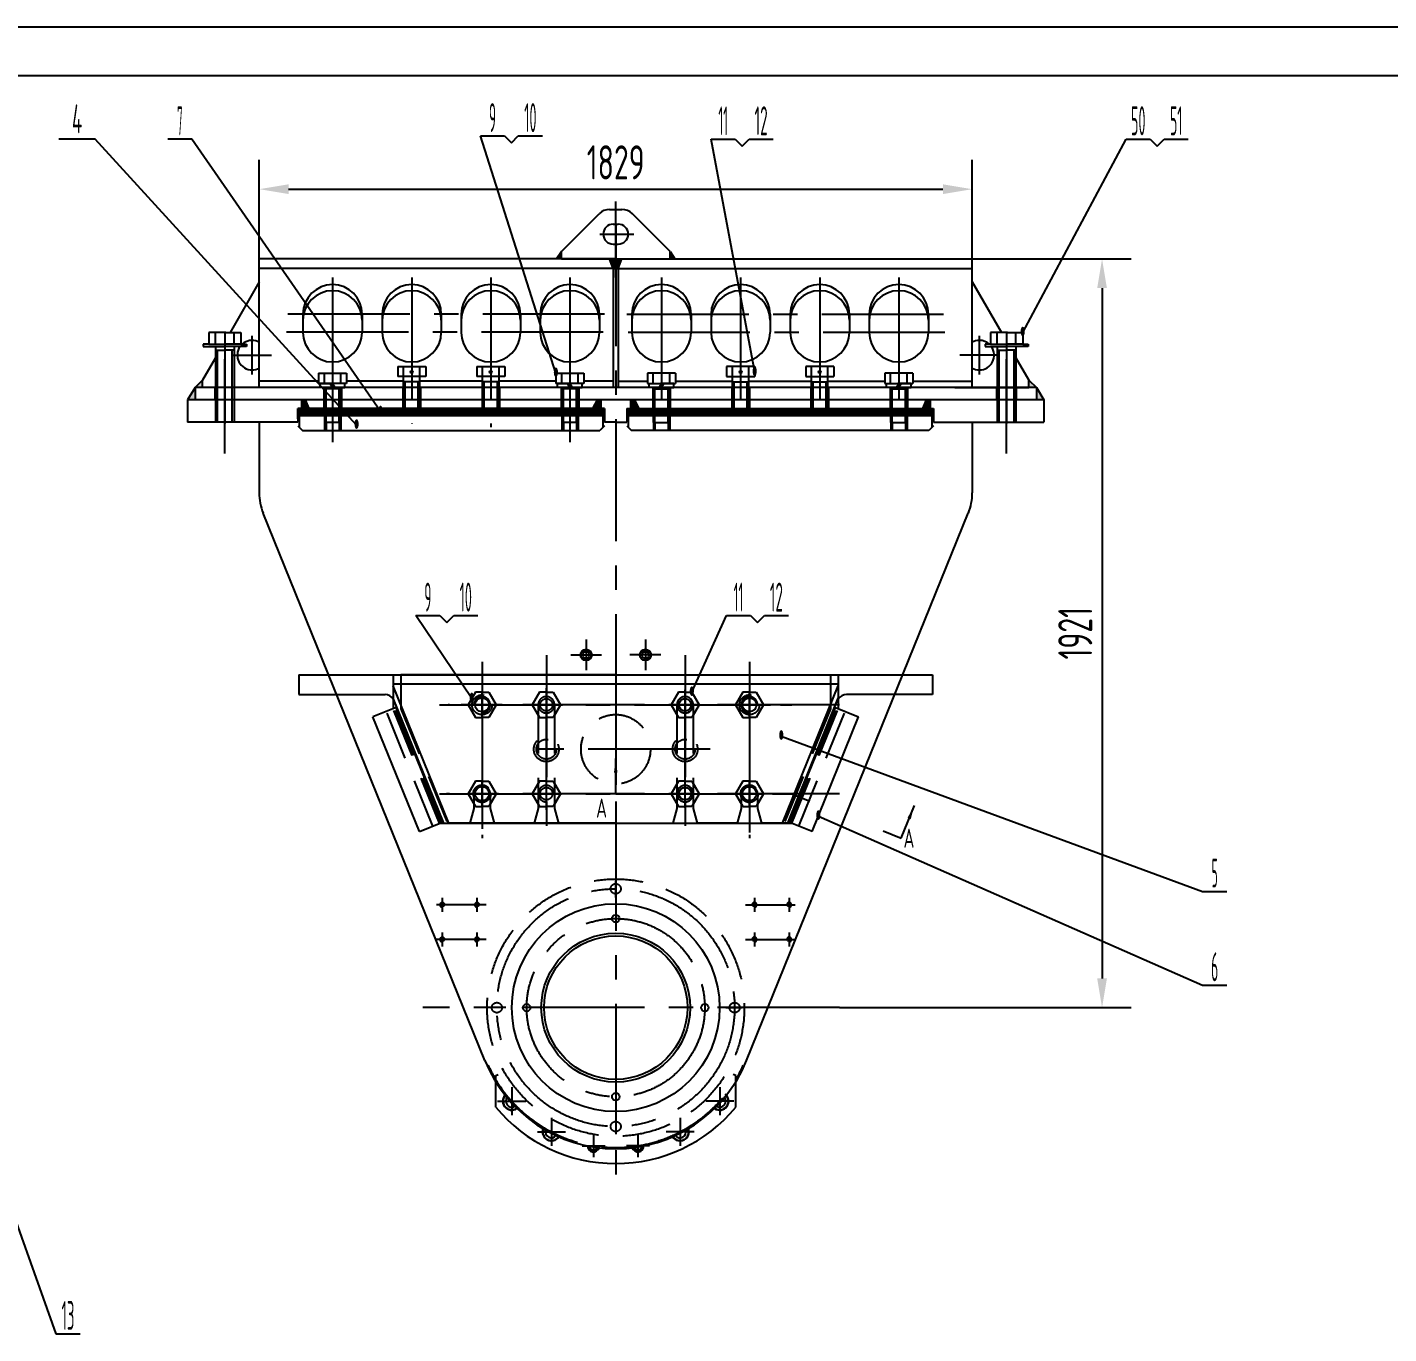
# Model space of a CAD drawing. Header units: millimetres. Extents: x 0 to 13784, y 0 to 7425.
# Drawn here: x 3581 to 7074, y 4073 to 7425 of the extents above; entities that cross this region are included whole.
import ezdxf
from ezdxf.enums import TextEntityAlignment as Align

# ---------------------------------------------------------------- set-up
doc = ezdxf.new("R2010")
doc.units = ezdxf.units.MM
doc.header["$LTSCALE"] = 250
doc.linetypes.add('F', pattern=[0.75, 0.5, -0.25])
doc.linetypes.add('G', pattern=[2, 1.25, -0.25, 0.25, -0.25])
for name, color, linetype in [('01', 7, 'Continuous'), ('02', 1, 'Continuous'), ('04', 2, 'F'), ('05', 142, 'G'), ('08', 1, 'Continuous'), ('11', 3, 'Continuous')]:
    doc.layers.add(name, color=color, linetype=linetype)
doc.styles.get("Standard").update_dxf_attribs({"font": 'isocp', "width": 0.707, "bigfont": 'intecad.shx'})
doc.dimstyles.new('INTE', dxfattribs={"dimscale": 25, "dimtxt": 3.5, "dimasz": 3, "dimexe": 3, "dimexo": 0, "dimgap": 1, "dimtad": 1, "dimdec": 1, "dimdsep": 46, "dimtxsty": 'Standard', "dimcen": 0, "dimclrd": 1, "dimclre": 1, "dimclrt": 3, "dimaunit": 1, "dimadec": 0, "dimazin": 0, "dimtfac": 1, "dimtdec": 1, "dimtmove": 0, "dimatfit": 0, "dimfxl": 0, "dimarcsym": 0})

# ---------------------------------------------------------------- blocks, each defined once
blk = doc.blocks.new('*D34')
at = {"layer": '08', "color": 1, "lineweight": -2}
for p, q in [((4176, 6830.7), (4176, 7084.5)), ((6005, 6830.7), (6005, 7084.5)), ((4251, 7009.5), (5930, 7009.5))]:
    blk.add_line(p, q, dxfattribs=at)
at = {"layer": '08', "color": 1}
for points in [[(4251, 7022), (4251, 6997), (4176, 7009.5)], [(5930, 7022), (5930, 6997), (6005, 7009.5)]]:
    blk.add_solid(points, dxfattribs=at)
at = {"layer": 'Defpoints', "color": 0}
for p in [(6005, 7009.5), (4176, 6830.7), (6005, 6830.7)]:
    blk.add_point(p, dxfattribs=at)
at = {"layer": '08', "color": 3, "insert": (5090.5, 7078.3), "char_height": 87.5, "attachment_point": 5}
blk.add_mtext('1829', dxfattribs=at)
blk = doc.blocks.new('*D35')
at = {"layer": '08', "color": 1, "lineweight": -2}
for p, q in [((6005, 6830.7), (6413.4, 6830.7)), ((6338.4, 6755.7), (6338.4, 4984.7)), ((5664.4, 4909.7), (6413.4, 4909.7))]:
    blk.add_line(p, q, dxfattribs=at)
at = {"layer": '08', "color": 1}
for points in [[(6325.9, 6755.7), (6350.9, 6755.7), (6338.4, 6830.7)], [(6325.9, 4984.7), (6350.9, 4984.7), (6338.4, 4909.7)]]:
    blk.add_solid(points, dxfattribs=at)
at = {"layer": 'Defpoints', "color": 0}
for p in [(6005, 6830.7), (5664.4, 4909.7), (6338.4, 4909.7)]:
    blk.add_point(p, dxfattribs=at)
at = {"layer": '08', "color": 3, "insert": (6269.6, 5870.2), "char_height": 87.5, "attachment_point": 5, "rotation": 90}
blk.add_mtext('1921', dxfattribs=at)
blk = doc.blocks.new('*U36')
at = {"layer": '01'}
for p, q in [((-31.7, 10.5), (-31.7, 0)), ((0, 10.5), (-31.7, 10.5)), ((-31.7, 0), (0, 0)), ((0, 0), (-6.1, 10.5)), ((0, 10.5), (6.1, 0)), ((0, 10.5), (31.7, 10.5)), ((31.7, 0), (0, 0)), ((31.7, 10.5), (31.7, 0))]:
    blk.add_line(p, q, dxfattribs=at)
at = {"layer": '05'}
blk.add_line((0, 12.6), (0, -2.1), dxfattribs=at)
blk = doc.blocks.new('er')
at = {"layer": '01', "color": 7, "linetype": 'Continuous'}
for p, q in [((3921.2, 4124.8), (3993.3, 4124.8)), ((3921.2, 4124.8), (3921.2, 4098.8)), ((3993.3, 4124.8), (3993.3, 4098.8)), ((3993.3, 4098.8), (3921.2, 4098.8))]:
    blk.add_line(p, q, dxfattribs=at)
at = {"layer": '01'}
for p, q in [((3936.3, 4098.8), (3936.3, 4124.8)), ((3978.3, 4098.8), (3978.3, 4124.8))]:
    blk.add_line(p, q, dxfattribs=at)
at = {"layer": '04', "color": 2, "linetype": 'F'}
for p, q in [((3936.3, 4088.3), (3936.3, 3998.8)), ((3978.3, 4088.3), (3978.3, 3998.8)), ((3978.3, 4085.3), (3936.3, 4085.3)), ((3940.5, 3998.8), (3940.5, 4085.3)), ((3974.1, 3998.8), (3974.1, 4085.3)), ((3978.3, 3998.8), (3936.3, 3998.8))]:
    blk.add_line(p, q, dxfattribs=at)
at = {"layer": '04', "rotation": 180}
blk.add_blockref('*U36', (3957.3, 4098.8), dxfattribs=at)
blk = doc.blocks.new('*U90')
at = {"layer": '01'}
blk.add_lwpolyline([(415, 292), (25, 292)], dxfattribs=at)
at = {"layer": '02'}
blk.add_lwpolyline([(420, 297), (0, 297)], dxfattribs=at)

msp = doc.modelspace()

# ---------------------------------------------------------------- hatches: boundary and pattern name
at = {"layer": '01'}
for points in [[(4951.05, 6849.68), (4938.64, 6830.68), (4951.05, 6830.68)], [(5230.05, 6849.68), (5230.05, 6830.68), (5242.05, 6830.68)]]:
    msp.add_hatch(color=256, dxfattribs=at).paths.add_polyline_path(points)
h = msp.add_hatch(color=256, dxfattribs=at)
h.paths.add_polyline_path([(5090.55, 6805.68), (5097.05, 6805.68), (5106.15, 6830.68), (5090.55, 6830.68)])
h.paths.add_polyline_path([(5090.55, 6830.68), (5074.95, 6830.68), (5084.05, 6805.68), (5090.55, 6805.68)])
h = msp.add_hatch(color=256, dxfattribs=at)
h.paths.add_polyline_path([(4011.05, 6500.68), (3992.05, 6468.68), (4011.05, 6468.68)])
h.paths.add_polyline_path([(4030.54, 6519.68), (4011.05, 6500.68), (4030.54, 6500.68)])
h = msp.add_hatch(color=256, dxfattribs=at)
h.paths.add_polyline_path([(6170.05, 6500.68), (6189.05, 6468.68), (6170.05, 6468.68)])
h.paths.add_polyline_path([(6150.56, 6519.68), (6170.05, 6500.68), (6150.56, 6500.68)])
h = msp.add_hatch(color=256, dxfattribs=at)
h.paths.add_polyline_path([(4284.05, 6446.68), (4294.05, 6446.68), (4294.05, 6468.68), (4284.05, 6468.68)])
h.paths.add_polyline_path([(4294.05, 6446.68), (4303.38, 6446.68), (4294.05, 6468.68)])
h = msp.add_hatch(color=256, dxfattribs=at)
h.paths.add_polyline_path([(5042.55, 6446.68), (5042.55, 6468.68), (5030.87, 6446.68)])
h.paths.add_polyline_path([(5052.55, 6468.68), (5042.55, 6468.68), (5042.55, 6446.68), (5052.55, 6446.68)])
h = msp.add_hatch(color=256, dxfattribs=at)
h.paths.add_polyline_path([(5138.55, 6446.68), (5138.55, 6468.68), (5150.23, 6446.68)])
h.paths.add_polyline_path([(5128.55, 6468.68), (5138.55, 6468.68), (5138.55, 6446.68), (5128.55, 6446.68)])
h = msp.add_hatch(color=256, dxfattribs=at)
h.paths.add_polyline_path([(5897.05, 6446.68), (5887.05, 6446.68), (5887.05, 6468.68), (5897.05, 6468.68)])
h.paths.add_polyline_path([(5887.05, 6446.68), (5877.71, 6446.68), (5887.05, 6468.68)])

# ---------------------------------------------------------------- linework, layer by layer
for p, q in [((5074.79, 6957.68), (5106.31, 6957.68)), ((4951.05, 6849.68), (4938.64, 6830.68)), ((4951.05, 6830.68), (4951.05, 6849.68)), ((5230.05, 6849.68), (5242.05, 6830.68)), ((5230.05, 6830.68), (5230.05, 6849.68)), ((4951.05, 6830.68), (5230.05, 6830.68)), ((5084.05, 6805.68), (5074.95, 6830.68)), ((5097.05, 6805.68), (5106.15, 6830.68)), ((5084.05, 6805.68), (5097.05, 6805.68)), ((4288.05, 6688.63), (4288.05, 6642.78)), ((4440.05, 6688.63), (4440.05, 6642.78)), ((4491.05, 6688.63), (4491.05, 6642.78)), ((4643.05, 6688.63), (4643.05, 6642.78)), ((4694.05, 6688.63), (4694.05, 6642.78)), ((4846.05, 6688.63), (4846.05, 6642.78)), ((4897.05, 6688.63), (4897.05, 6642.78)), ((5049.05, 6688.63), (5049.05, 6642.78)), ((5132.05, 6688.63), (5132.05, 6642.78)), ((5284.05, 6688.63), (5284.05, 6642.78)), ((5335.05, 6688.63), (5335.05, 6642.78)), ((5487.05, 6688.63), (5487.05, 6642.78)), ((5538.05, 6688.63), (5538.05, 6642.78)), ((5690.05, 6688.63), (5690.05, 6642.78)), ((5741.05, 6688.63), (5741.05, 6642.78)), ((5893.05, 6688.63), (5893.05, 6642.78)), ((4087.55, 6641.68), (4046.25, 6641.68)), ((4046.25, 6641.68), (4046.25, 6611.68)), ((4063.55, 6611.68), (4063.55, 6641.68)), ((4087.55, 6641.68), (4128.85, 6641.68)), ((4111.55, 6611.68), (4111.55, 6641.68)), ((4128.85, 6641.68), (4128.85, 6611.68)), ((6093.55, 6641.68), (6052.25, 6641.68)), ((6052.25, 6641.68), (6052.25, 6611.68)), ((6069.55, 6611.68), (6069.55, 6641.68)), ((6093.55, 6641.68), (6134.85, 6641.68)), ((6117.55, 6611.68), (6117.55, 6641.68)), ((6134.85, 6641.68), (6134.85, 6611.68)), ((4032.09, 6611.68), (4032.09, 6605.79)), ((4046.25, 6611.68), (4032.09, 6611.68)), ((4032.09, 6605.79), (4087.55, 6605.79)), ((4046.25, 6611.68), (4087.55, 6611.68)), ((4063.55, 6605.79), (4063.55, 6500.68)), ((4128.85, 6611.68), (4087.55, 6611.68)), ((4143.01, 6605.79), (4087.55, 6605.79)), ((4111.55, 6605.79), (4111.55, 6500.68)), ((4128.85, 6611.68), (4143.01, 6611.68)), ((4143.01, 6611.68), (4143.01, 6605.79)), ((6038.09, 6611.68), (6038.09, 6605.79)), ((6052.25, 6611.68), (6038.09, 6611.68)), ((6038.09, 6605.79), (6093.55, 6605.79)), ((6052.25, 6611.68), (6093.55, 6611.68)), ((6069.55, 6605.79), (6069.55, 6500.68)), ((6134.85, 6611.68), (6093.55, 6611.68)), ((6149.01, 6605.79), (6093.55, 6605.79)), ((6117.55, 6605.79), (6117.55, 6500.68)), ((6134.85, 6611.68), (6149.01, 6611.68)), ((6149.01, 6611.68), (6149.01, 6605.79)), ((4063.55, 6596.68), (4087.55, 6596.68)), ((4111.55, 6596.68), (4087.55, 6596.68)), ((6069.55, 6596.68), (6093.55, 6596.68)), ((6117.55, 6596.68), (6093.55, 6596.68)), ((4546.05, 6528.68), (4546.05, 6554.68)), ((4588.05, 6528.68), (4588.05, 6554.68)), ((4749.05, 6528.68), (4749.05, 6554.68)), ((4791.05, 6528.68), (4791.05, 6554.68)), ((5390.05, 6528.68), (5390.05, 6554.68)), ((5432.05, 6528.68), (5432.05, 6554.68)), ((5593.05, 6528.68), (5593.05, 6554.68)), ((5635.05, 6528.68), (5635.05, 6554.68)), ((4011.05, 6500.68), (3992.05, 6468.68)), ((4030.54, 6519.68), (4011.05, 6500.68)), ((4011.05, 6500.68), (4011.05, 6468.68)), ((4546.05, 6500.68), (4546.05, 6528.68)), ((4588.05, 6500.68), (4588.05, 6528.68)), ((4749.05, 6500.68), (4749.05, 6528.68)), ((4791.05, 6500.68), (4791.05, 6528.68)), ((5390.05, 6500.68), (5390.05, 6528.68)), ((5432.05, 6500.68), (5432.05, 6528.68)), ((5593.05, 6500.68), (5593.05, 6528.68)), ((5635.05, 6500.68), (5635.05, 6528.68)), ((6150.56, 6519.68), (6170.05, 6500.68)), ((6170.05, 6500.68), (6189.05, 6468.68)), ((6170.05, 6500.68), (6170.05, 6468.68)), ((3992.05, 6468.68), (3992.05, 6411.68)), ((4284.05, 6468.68), (4284.05, 6446.68)), ((4294.05, 6468.68), (4294.05, 6446.68)), ((4294.05, 6468.68), (4303.38, 6446.68)), ((5887.05, 6468.68), (5877.71, 6446.68)), ((5887.05, 6468.68), (5887.05, 6446.68)), ((5897.05, 6468.68), (5897.05, 6446.68)), ((6189.05, 6468.68), (6189.05, 6411.68)), ((4275.05, 6446.68), (4275.05, 6411.68)), ((5062.05, 6446.68), (5062.05, 6411.68)), ((5119.05, 6446.68), (5119.05, 6411.68)), ((5906.05, 6446.68), (5906.05, 6411.68)), ((4277.55, 5763.68), (5903.55, 5763.68)), ((4277.55, 5763.68), (4277.55, 5712.68)), ((4519.55, 5763.68), (5661.55, 5763.68)), ((4519.55, 5763.68), (4519.55, 5676.68)), ((5661.55, 5739.42), (4519.55, 5739.42)), ((5090.55, 5763.68), (4539.55, 5763.68)), ((5090.55, 5763.68), (5641.55, 5763.68)), ((5661.55, 5763.68), (5661.55, 5676.68)), ((5903.55, 5763.68), (5903.55, 5712.68)), ((5090.55, 5458.68), (5140.55, 5458.68)), ((5492.55, 5458.68), (5542.55, 5458.68)), ((5542.55, 5458.68), (5588.86, 5439.84)), ((4638.55, 5382.68), (5542.55, 5382.68)), ((4649.55, 5382.68), (4716.36, 5382.68)), ((4778.73, 5382.68), (4881.36, 5382.68)), ((4943.73, 5382.68), (5237.36, 5382.68)), ((5402.36, 5382.68), (5299.73, 5382.68)), ((5531.55, 5382.68), (5464.73, 5382.68)), ((5776.57, 5363.49), (5822.89, 5344.66))]:
    msp.add_line(p, q, dxfattribs=at)
at = {"layer": '01', "color": 7, "linetype": 'Continuous'}
for p, q in [((4951.05, 6849.68), (5047.92, 6946.55)), ((5084.05, 6919.68), (5097.05, 6919.68)), ((5230.05, 6849.68), (5133.18, 6946.55)), ((5084.05, 6868.68), (5097.05, 6868.68)), ((4176.05, 6500.68), (4176.05, 6830.68)), ((5090.55, 6830.68), (4176.05, 6830.68)), ((5090.55, 6830.68), (6005.05, 6830.68)), ((6005.05, 6500.68), (6005.05, 6830.68)), ((5084.05, 6805.68), (4176.05, 6805.68)), ((5084.05, 6805.68), (5084.05, 6500.68)), ((5097.05, 6805.68), (5097.05, 6500.68)), ((5097.05, 6805.68), (6005.05, 6805.68)), ((4176.05, 6771.9), (4100.92, 6641.68)), ((6005.05, 6771.9), (6080.17, 6641.68)), ((4063.55, 6576.9), (4030.54, 6519.68)), ((6117.55, 6576.9), (6150.56, 6519.68)), ((4531.04, 6554.68), (4603.06, 6554.68)), ((4531.04, 6554.68), (4531.04, 6528.68)), ((4603.06, 6554.68), (4603.06, 6528.68)), ((4734.04, 6554.68), (4806.06, 6554.68)), ((4734.04, 6554.68), (4734.04, 6528.68)), ((4806.06, 6554.68), (4806.06, 6528.68)), ((5447.06, 6554.68), (5375.04, 6554.68)), ((5375.04, 6554.68), (5375.04, 6528.68)), ((5447.06, 6554.68), (5447.06, 6528.68)), ((5650.06, 6554.68), (5578.04, 6554.68)), ((5578.04, 6554.68), (5578.04, 6528.68)), ((5650.06, 6554.68), (5650.06, 6528.68)), ((6170.05, 6500.68), (4011.05, 6500.68)), ((4030.54, 6500.68), (4030.54, 6519.68)), ((4328.04, 6516.99), (4176.05, 6516.99)), ((4546.05, 6516.99), (4400.06, 6516.99)), ((4603.06, 6528.68), (4531.04, 6528.68)), ((4588.05, 6515.18), (4546.05, 6515.18)), ((4749.05, 6516.99), (4588.05, 6516.99)), ((4806.06, 6528.68), (4734.04, 6528.68)), ((4937.04, 6516.99), (4791.05, 6516.99)), ((5084.05, 6516.99), (5009.06, 6516.99)), ((5097.05, 6516.99), (5172.04, 6516.99)), ((5244.06, 6516.99), (5390.05, 6516.99)), ((5375.04, 6528.68), (5447.06, 6528.68)), ((5390.05, 6515.18), (5432.05, 6515.18)), ((5432.05, 6516.99), (5593.05, 6516.99)), ((5578.04, 6528.68), (5650.06, 6528.68)), ((5593.05, 6515.18), (5635.05, 6515.18)), ((5635.05, 6516.99), (5781.04, 6516.99)), ((5853.06, 6516.99), (6005.05, 6516.99)), ((5960.56, 6500.68), (6150.56, 6500.68)), ((6150.56, 6500.68), (6150.56, 6519.68)), ((6189.05, 6468.68), (3992.05, 6468.68)), ((5042.55, 6468.68), (5030.87, 6446.68)), ((5042.55, 6468.68), (5042.55, 6446.68)), ((5052.55, 6468.68), (5052.55, 6446.68)), ((5128.55, 6468.68), (5128.55, 6446.68)), ((5138.55, 6468.68), (5138.55, 6446.68)), ((5138.55, 6468.68), (5150.23, 6446.68)), ((5062.05, 6446.68), (4275.05, 6446.68)), ((4275.05, 6446.68), (5062.05, 6446.68)), ((4275.05, 6420.68), (4275.05, 6446.68)), ((4275.05, 6445.18), (5062.05, 6445.18)), ((4275.05, 6443.68), (5062.05, 6443.68)), ((4275.05, 6442.18), (5062.05, 6442.18)), ((4275.05, 6440.68), (5062.05, 6440.68)), ((4275.05, 6439.18), (5062.05, 6439.18)), ((4275.05, 6437.68), (5062.05, 6437.68)), ((4275.05, 6436.18), (5062.05, 6436.18)), ((4275.05, 6434.68), (5062.05, 6434.68)), ((4275.05, 6433.18), (5062.05, 6433.18)), ((4275.05, 6431.68), (5062.05, 6431.68)), ((4275.05, 6430.18), (5062.05, 6430.18)), ((4275.05, 6428.68), (5062.05, 6428.68)), ((4278.98, 6398.74), (4278.98, 6428.68)), ((5058.11, 6398.74), (5058.11, 6428.68)), ((5062.05, 6420.68), (5062.05, 6446.68)), ((5119.05, 6446.68), (5906.05, 6446.68)), ((5119.05, 6445.18), (5906.05, 6445.18)), ((5119.05, 6443.68), (5906.05, 6443.68)), ((5119.05, 6442.18), (5906.05, 6442.18)), ((5119.05, 6440.68), (5906.05, 6440.68)), ((5119.05, 6439.18), (5906.05, 6439.18)), ((5119.05, 6437.68), (5906.05, 6437.68)), ((5119.05, 6436.18), (5906.05, 6436.18)), ((5119.05, 6434.68), (5906.05, 6434.68)), ((5119.05, 6433.18), (5906.05, 6433.18)), ((5119.05, 6431.68), (5906.05, 6431.68)), ((5119.05, 6430.18), (5906.05, 6430.18)), ((5119.05, 6428.68), (5906.05, 6428.68)), ((5122.98, 6398.74), (5122.98, 6428.68)), ((5902.11, 6398.74), (5902.11, 6428.68)), ((4275.05, 6411.68), (3992.05, 6411.68)), ((4175.55, 6411.68), (4175.55, 6230.68)), ((4275.05, 6402.68), (4287.05, 6390.68)), ((5062.05, 6402.68), (5050.05, 6390.68)), ((5090.55, 6411.68), (5062.05, 6411.68)), ((5090.55, 6411.68), (5119.05, 6411.68)), ((5119.05, 6402.68), (5131.05, 6390.68)), ((5906.05, 6402.68), (5894.05, 6390.68)), ((5906.05, 6411.68), (6189.05, 6411.68)), ((6005.55, 6411.68), (6005.55, 6230.68)), ((4287.05, 6390.68), (5050.05, 6390.68)), ((5894.05, 6390.68), (5131.05, 6390.68)), ((4755.06, 4773.69), (4185.8, 6178.09)), ((5426.03, 4773.69), (5995.29, 6178.09)), ((4662.28, 5382.68), (4519.55, 5735.32)), ((5518.81, 5382.68), (5661.55, 5735.32)), ((4277.55, 5712.68), (4498.55, 5712.68)), ((4649.33, 5382.68), (4519.55, 5703.33)), ((5531.76, 5382.68), (5661.55, 5703.33)), ((5903.55, 5712.68), (5682.55, 5712.68)), ((4526.96, 5679.68), (4467.64, 5655.67)), ((4645.96, 5385.68), (4526.96, 5679.68)), ((5535.13, 5385.68), (5654.13, 5679.68)), ((5654.13, 5679.68), (5713.46, 5655.67)), ((4586.64, 5361.67), (4467.64, 5655.67)), ((5594.46, 5361.67), (5713.46, 5655.67)), ((4586.64, 5361.67), (4645.96, 5385.68)), ((5090.55, 5382.68), (4658.55, 5382.68)), ((5090.55, 5382.68), (5522.55, 5382.68)), ((5594.46, 5361.67), (5535.13, 5385.68)), ((4782.55, 4735.68), (4788.85, 4738.02)), ((4782.55, 4654.46), (4782.55, 4735.68)), ((5398.55, 4735.68), (5392.24, 4738.02)), ((5398.55, 4654.46), (5398.55, 4735.68))]:
    msp.add_line(p, q, dxfattribs=at)
at = {"layer": '01'}
for centre, radius in [((4567.05, 6540.09), 3), ((4770.05, 6540.09), 3), ((5411.05, 6540.09), 3), ((5614.05, 6540.09), 3), ((5014.55, 5814.68), 13.4), ((5014.55, 5814.68), 8.9), ((5166.55, 5814.68), 13.4), ((5166.55, 5814.68), 8.9), ((4645.55, 5173.68), 4.59), ((4734.55, 5173.68), 4.59), ((5446.55, 5173.68), 4.59), ((5535.55, 5173.68), 4.59), ((5090.55, 5138.18), 9.5), ((4645.55, 5084.68), 4.59), ((4734.55, 5084.68), 4.59), ((5446.55, 5084.68), 4.59), ((5535.55, 5084.68), 4.59), ((4862.05, 4909.68), 9.5), ((5319.05, 4909.68), 9.5), ((5090.55, 4681.18), 9.5)]:
    msp.add_circle(centre, radius, dxfattribs=at)
at = {"layer": '01', "color": 7, "linetype": 'Continuous'}
for centre, radius in [((5014.55, 5814.68), 14.5), ((5166.55, 5814.68), 14.5), ((4747.55, 5686.68), 18), ((5268.55, 5686.68), 15.8), ((5433.55, 5686.68), 18), ((4747.55, 5458.68), 18), ((5268.55, 5458.68), 15.8), ((5433.55, 5458.68), 18), ((5090.55, 4909.68), 266.5), ((5090.55, 4909.68), 191), ((5090.55, 4909.68), 184)]:
    msp.add_circle(centre, radius, dxfattribs=at)
for centre, radius, start, end in [((5074.79, 6919.68), 38, 90, 135), ((5106.31, 6919.68), 38, 45, 90), ((5084.05, 6894.18), 25.5, 90, 270), ((5097.05, 6894.18), 25.5, 270, 90), ((4364.05, 6688.63), 76, 0, 180), ((4364.05, 6673.14), 76, 0, 180), ((4567.05, 6688.63), 76, 0, 180), ((4567.05, 6673.14), 76, 0, 180), ((4770.05, 6688.63), 76, 0, 180), ((4770.05, 6673.14), 76, 0, 180), ((4973.05, 6688.63), 76, 0, 180), ((4973.05, 6673.14), 76, 0, 180), ((5208.05, 6688.63), 76, 0, 180), ((5208.05, 6673.14), 76, 0, 180), ((5411.05, 6688.63), 76, 0, 180), ((5411.05, 6673.14), 76, 0, 180), ((5614.05, 6688.63), 76, 0, 180), ((5614.05, 6673.14), 76, 0, 180), ((5817.05, 6688.63), 76, 0, 180), ((5817.05, 6673.14), 76, 0, 180), ((4364.05, 6642.21), 76, 180, 0), ((4567.05, 6642.21), 76, 180, 0), ((4770.05, 6642.21), 76, 180, 0), ((4973.05, 6642.21), 76, 180, 0), ((5208.05, 6642.21), 76, 180, 0), ((5411.05, 6642.21), 76, 180, 0), ((5614.05, 6642.21), 76, 180, 0), ((5817.05, 6642.21), 76, 180, 0), ((4157.54, 6583.68), 38, 144.41686, 270), ((4157.54, 6583.68), 38, 90, 132.5369), ((4157.54, 6583.68), 38, 60.85162, 90), ((6023.56, 6583.68), 38, 90, 119.14838), ((6023.56, 6583.68), 38, 47.4631, 90), ((6023.56, 6583.68), 38, 270, 35.58314), ((4157.54, 6583.68), 38, 270, 299.14838), ((6023.56, 6583.68), 38, 240.85162, 270), ((4315.55, 6230.68), 140, 180, 202.06474), ((5865.55, 6230.68), 140, 337.93526, 0), ((4498.55, 5687.68), 25, 32.85988, 90), ((5682.55, 5687.68), 25, 90, 147.14012), ((5090.55, 4909.68), 362, 202.06474, 270), ((5090.55, 4909.68), 362, 270, 337.93526), ((4823.55, 4669.7), 23, 126.84908, 306.27115), ((4823.55, 4669.7), 22, 127.50549, 305.848), ((5357.55, 4669.7), 23, 233.72885, 53.15092), ((5357.55, 4669.7), 22, 234.152, 52.49451), ((5090.55, 4909.68), 400, 219.64611, 270), ((5090.55, 4909.68), 400, 270, 320.35389), ((4925.55, 4590.85), 23, 158.31655, 326.95955), ((5255.55, 4590.85), 23, 213.04045, 21.68345), ((5033.55, 4555.24), 15.5, 180.81311, 340.91536), ((5147.55, 4555.24), 15.5, 199.08464, 359.18689)]:
    msp.add_arc(centre, radius, start, end, dxfattribs=at)
at = {"layer": '01'}
for centre, radius, start, end in [((4823.55, 4669.7), 15.19, 134.4051, 301.74784), ((5357.55, 4669.7), 15.19, 238.25216, 45.5949), ((4925.55, 4590.85), 22, 158.73971, 326.5364), ((4925.55, 4590.85), 15.19, 162.83986, 322.43624), ((5255.55, 4590.85), 22, 213.4636, 21.26029), ((5255.55, 4590.85), 15.19, 217.56376, 17.16014), ((5033.55, 4555.24), 14.5, 181.67501, 340.05346), ((5033.55, 4555.24), 10.32, 186.98178, 334.7467), ((5147.55, 4555.24), 14.5, 199.94654, 358.32499), ((5147.55, 4555.24), 10.32, 205.2533, 353.01822)]:
    msp.add_arc(centre, radius, start, end, dxfattribs=at)
at = {"layer": '02'}
for p, q in [((3754.85, 7137.8), (3661.85, 7137.8)), ((4425.55, 6404.26), (3754.85, 7137.8)), ((4003.2, 7137.8), (3941.2, 7137.8)), ((4487.09, 6439.18), (4003.2, 7137.8)), ((4937.04, 6537.18), (4743.24, 7146.09)), ((4743.24, 7146.09), (4805.24, 7146.09)), ((4805.24, 7146.09), (4822.92, 7128.42)), ((4822.92, 7128.42), (4840.59, 7146.09)), ((4840.59, 7146.09), (4902.59, 7146.09)), ((5447.06, 6540.09), (5335.3, 7137.8)), ((5335.3, 7137.8), (5397.3, 7137.8)), ((5397.3, 7137.8), (5414.97, 7120.12)), ((5414.97, 7120.12), (5432.65, 7137.8)), ((5432.65, 7137.8), (5494.65, 7137.8)), ((6134.85, 6641.68), (6400.24, 7137.8)), ((6400.24, 7137.8), (6462.24, 7137.8)), ((6462.24, 7137.8), (6479.92, 7120.12)), ((6479.92, 7120.12), (6497.6, 7137.8)), ((6497.6, 7137.8), (6559.6, 7137.8)), ((4068.35, 6500.68), (4068.35, 6596.68)), ((4106.75, 6500.68), (4106.75, 6596.68)), ((6074.35, 6500.68), (6074.35, 6596.68)), ((6112.75, 6500.68), (6112.75, 6596.68)), ((4720.92, 5702.93), (4577.41, 5915.85)), ((4577.41, 5915.85), (4639.41, 5915.85)), ((4639.41, 5915.85), (4657.09, 5898.18)), ((4657.09, 5898.18), (4674.77, 5915.85)), ((4674.77, 5915.85), (4736.77, 5915.85)), ((5285.79, 5719.18), (5374.5, 5915.85)), ((5374.5, 5915.85), (5436.5, 5915.85)), ((5436.5, 5915.85), (5454.18, 5898.18)), ((5454.18, 5898.18), (5471.86, 5915.85)), ((5471.86, 5915.85), (5533.86, 5915.85)), ((5515.31, 5606.57), (6596.41, 5208.09)), ((5090.55, 5458.68), (5090.55, 5548.68)), ((5822.89, 5344.66), (5856.79, 5428.02)), ((5610.49, 5401.29), (6596.41, 4967.38)), ((6596.41, 5208.09), (6658.41, 5208.09)), ((6596.41, 4967.38), (6658.41, 4967.38)), ((3436.88, 4681.18), (3654.26, 4073.04)), ((3654.26, 4073.04), (3716.26, 4073.04))]:
    msp.add_line(p, q, dxfattribs=at)
for points in [[(5090.55, 5548.68, 0, 9, 0), (5090.55, 5512.68, 0, 0, 0)], [(5856.79, 5428.02, 0, 9, 0), (5843.23, 5394.68, 0, 0, 0)]]:
    msp.add_lwpolyline(points, format="xyseb", dxfattribs=at)
at = {"layer": '02', "color": 1, "linetype": 'Continuous'}
for centre, radius, start, end in [((5268.55, 5686.68), 21, 90, 0), ((5268.55, 5458.68), 21, 0, 270), ((4645.55, 5173.68), 6, 0, 270), ((4734.55, 5173.68), 6, 0, 270), ((5446.55, 5173.68), 6, 270, 180), ((5535.55, 5173.68), 6, 270, 180), ((4645.55, 5084.68), 6, 0, 270), ((4734.55, 5084.68), 6, 0, 270), ((5446.55, 5084.68), 6, 270, 180), ((5535.55, 5084.68), 6, 270, 180)]:
    msp.add_arc(centre, radius, start, end, dxfattribs=at)
at = {"layer": '04', "color": 2, "linetype": 'F'}
for p, q in [((4062.55, 6468.68), (4062.55, 6500.68)), ((4063.55, 6500.68), (4063.55, 6411.68)), ((4068.35, 6411.68), (4068.35, 6500.68)), ((4106.75, 6411.68), (4106.75, 6500.68)), ((4111.55, 6500.68), (4111.55, 6411.68)), ((4112.55, 6468.68), (4112.55, 6500.68)), ((4546.05, 6500.68), (4546.05, 6428.68)), ((4550.25, 6428.68), (4550.25, 6515.18)), ((4583.85, 6428.68), (4583.85, 6515.18)), ((4588.05, 6500.68), (4588.05, 6428.68)), ((4791.05, 6515.18), (4749.05, 6515.18)), ((4749.05, 6500.68), (4749.05, 6428.68)), ((4753.25, 6428.68), (4753.25, 6515.18)), ((4786.85, 6428.68), (4786.85, 6515.18)), ((4791.05, 6500.68), (4791.05, 6428.68)), ((5390.05, 6500.68), (5390.05, 6428.68)), ((5394.25, 6428.68), (5394.25, 6515.18)), ((5427.85, 6428.68), (5427.85, 6515.18)), ((5432.05, 6500.68), (5432.05, 6428.68)), ((5593.05, 6500.68), (5593.05, 6428.68)), ((5597.25, 6428.68), (5597.25, 6515.18)), ((5630.85, 6428.68), (5630.85, 6515.18)), ((5635.05, 6500.68), (5635.05, 6428.68)), ((6068.55, 6468.68), (6068.55, 6500.68)), ((6069.55, 6500.68), (6069.55, 6411.68)), ((6074.35, 6411.68), (6074.35, 6500.68)), ((6112.75, 6411.68), (6112.75, 6500.68)), ((6117.55, 6500.68), (6117.55, 6411.68)), ((6118.55, 6468.68), (6118.55, 6500.68)), ((4343.05, 6446.68), (4343.05, 6390.68)), ((4385.05, 6446.68), (4385.05, 6390.68)), ((4588.05, 6428.68), (4546.05, 6428.68)), ((4791.05, 6428.68), (4749.05, 6428.68)), ((4952.05, 6446.68), (4952.05, 6390.68)), ((4994.05, 6446.68), (4994.05, 6390.68)), ((5187.05, 6446.68), (5187.05, 6390.68)), ((5229.05, 6446.68), (5229.05, 6390.68)), ((5390.05, 6428.68), (5432.05, 6428.68)), ((5593.05, 6428.68), (5635.05, 6428.68)), ((5796.05, 6446.68), (5796.05, 6390.68)), ((5838.05, 6446.68), (5838.05, 6390.68)), ((4539.55, 5763.68), (4539.55, 5676.68)), ((5641.55, 5763.68), (5641.55, 5676.68)), ((4730.3, 5719.18), (4711.54, 5686.68)), ((4747.55, 5719.18), (4730.3, 5719.18)), ((4747.55, 5652.32), (4747.55, 5720.53)), ((4747.55, 5719.18), (4764.79, 5719.18)), ((4764.79, 5719.18), (4783.56, 5686.68)), ((4895.3, 5719.18), (4876.54, 5686.68)), ((4912.55, 5719.18), (4895.3, 5719.18)), ((4912.55, 5652.32), (4912.55, 5720.53)), ((4912.55, 5719.18), (4929.79, 5719.18)), ((4929.79, 5719.18), (4948.56, 5686.68)), ((5251.3, 5719.18), (5232.54, 5686.68)), ((5268.55, 5719.18), (5251.3, 5719.18)), ((5268.55, 5652.32), (5268.55, 5720.53)), ((5268.55, 5719.18), (5285.79, 5719.18)), ((5285.79, 5719.18), (5304.56, 5686.68)), ((5416.3, 5719.18), (5397.54, 5686.68)), ((5433.55, 5719.18), (5416.3, 5719.18)), ((5433.55, 5652.32), (5433.55, 5720.53)), ((5433.55, 5719.18), (5450.79, 5719.18)), ((5450.79, 5719.18), (5469.56, 5686.68)), ((4620.93, 5375.55), (4501.93, 5669.55)), ((4641.78, 5382.68), (4519.55, 5684.68)), ((4638.55, 5382.68), (4519.55, 5676.68)), ((4539.55, 5676.68), (4658.55, 5382.68)), ((4799.52, 5686.68), (4693.68, 5686.68)), ((4785.37, 5686.68), (4710.12, 5686.68)), ((4711.54, 5686.68), (4730.3, 5654.18)), ((4783.56, 5686.68), (4764.79, 5654.18)), ((4950.37, 5686.68), (4875.12, 5686.68)), ((4876.54, 5686.68), (4895.3, 5654.18)), ((4879.01, 5686.68), (4953.6, 5686.68)), ((4891.55, 5686.68), (4891.55, 5420.68)), ((4948.56, 5686.68), (4929.79, 5654.18)), ((4933.55, 5686.68), (4933.55, 5420.68)), ((5302.09, 5686.68), (5227.49, 5686.68)), ((5230.72, 5686.68), (5305.97, 5686.68)), ((5232.54, 5686.68), (5251.3, 5654.18)), ((5247.55, 5686.68), (5247.55, 5420.68)), ((5304.56, 5686.68), (5285.79, 5654.18)), ((5289.55, 5686.68), (5289.55, 5420.68)), ((5395.72, 5686.68), (5470.97, 5686.68)), ((5397.54, 5686.68), (5416.3, 5654.18)), ((5469.56, 5686.68), (5450.79, 5654.18)), ((5641.55, 5676.68), (5522.55, 5382.68)), ((5539.31, 5382.68), (5661.55, 5684.68)), ((5542.55, 5382.68), (5661.55, 5676.68)), ((5560.16, 5375.55), (5679.16, 5669.55)), ((4730.3, 5654.18), (4747.55, 5654.18)), ((4764.79, 5654.18), (4747.55, 5654.18)), ((4895.3, 5654.18), (4912.55, 5654.18)), ((4929.79, 5654.18), (4912.55, 5654.18)), ((5251.3, 5654.18), (5268.55, 5654.18)), ((5285.79, 5654.18), (5268.55, 5654.18)), ((5416.3, 5654.18), (5433.55, 5654.18)), ((5450.79, 5654.18), (5433.55, 5654.18)), ((4730.3, 5491.18), (4711.54, 5458.68)), ((4747.55, 5491.18), (4730.3, 5491.18)), ((4747.55, 5424.32), (4747.55, 5492.53)), ((4747.55, 5491.18), (4764.79, 5491.18)), ((4764.79, 5491.18), (4783.56, 5458.68)), ((4895.3, 5491.18), (4876.54, 5458.68)), ((4912.55, 5491.18), (4895.3, 5491.18)), ((4912.55, 5424.32), (4912.55, 5492.53)), ((4912.55, 5491.18), (4929.79, 5491.18)), ((4929.79, 5491.18), (4948.56, 5458.68)), ((5251.3, 5491.18), (5232.54, 5458.68)), ((5268.55, 5491.18), (5251.3, 5491.18)), ((5268.55, 5424.32), (5268.55, 5492.53)), ((5268.55, 5491.18), (5285.79, 5491.18)), ((5285.79, 5491.18), (5304.56, 5458.68)), ((5416.3, 5491.18), (5397.54, 5458.68)), ((5433.55, 5491.18), (5416.3, 5491.18)), ((5433.55, 5424.32), (5433.55, 5492.53)), ((5433.55, 5491.18), (5450.79, 5491.18)), ((5450.79, 5491.18), (5469.56, 5458.68)), ((4785.37, 5458.68), (4710.12, 5458.68)), ((4711.54, 5458.68), (4730.3, 5426.18)), ((4714.01, 5458.68), (4788.6, 5458.68)), ((4726.55, 5458.68), (4726.55, 5420.68)), ((4783.56, 5458.68), (4764.79, 5426.18)), ((4768.55, 5458.68), (4768.55, 5420.68)), ((4950.37, 5458.68), (4875.12, 5458.68)), ((4876.54, 5458.68), (4895.3, 5426.18)), ((4948.56, 5458.68), (4929.79, 5426.18)), ((5230.72, 5458.68), (5305.97, 5458.68)), ((5232.54, 5458.68), (5251.3, 5426.18)), ((5304.56, 5458.68), (5285.79, 5426.18)), ((5467.09, 5458.68), (5392.49, 5458.68)), ((5395.72, 5458.68), (5470.97, 5458.68)), ((5397.54, 5458.68), (5416.3, 5426.18)), ((5412.55, 5458.68), (5412.55, 5420.68)), ((5469.56, 5458.68), (5450.79, 5426.18)), ((5454.55, 5458.68), (5454.55, 5420.68)), ((4726.55, 5420.68), (4716.36, 5382.68)), ((4730.3, 5426.18), (4747.55, 5426.18)), ((4764.79, 5426.18), (4747.55, 5426.18)), ((4768.55, 5420.68), (4778.73, 5382.68)), ((4891.55, 5420.68), (4881.36, 5382.68)), ((4895.3, 5426.18), (4912.55, 5426.18)), ((4929.79, 5426.18), (4912.55, 5426.18)), ((4933.55, 5420.68), (4943.73, 5382.68)), ((5247.55, 5420.68), (5237.36, 5382.68)), ((5251.3, 5426.18), (5268.55, 5426.18)), ((5285.79, 5426.18), (5268.55, 5426.18)), ((5289.55, 5420.68), (5299.73, 5382.68)), ((5412.55, 5420.68), (5402.36, 5382.68)), ((5416.3, 5426.18), (5433.55, 5426.18)), ((5450.79, 5426.18), (5433.55, 5426.18)), ((5454.55, 5420.68), (5464.73, 5382.68)), ((5090.55, 4627.35), (5090.55, 4584.89))]:
    msp.add_line(p, q, dxfattribs=at)
at = {"layer": '04'}
for p, q in [((4341.55, 6500.68), (4341.55, 6446.68)), ((4386.55, 6500.68), (4386.55, 6446.68)), ((4544.55, 6500.68), (4544.55, 6446.68)), ((4589.55, 6500.68), (4589.55, 6446.68)), ((4747.55, 6500.68), (4747.55, 6446.68)), ((4792.55, 6500.68), (4792.55, 6446.68)), ((4950.55, 6500.68), (4950.55, 6446.68)), ((4995.55, 6500.68), (4995.55, 6446.68)), ((5185.55, 6500.68), (5185.55, 6446.68)), ((5230.55, 6500.68), (5230.55, 6446.68)), ((5388.55, 6500.68), (5388.55, 6446.68)), ((5433.55, 6500.68), (5433.55, 6446.68)), ((5591.55, 6500.68), (5591.55, 6446.68)), ((5636.55, 6500.68), (5636.55, 6446.68)), ((5794.55, 6500.68), (5794.55, 6446.68)), ((5839.55, 6500.68), (5839.55, 6446.68)), ((4347.25, 6411.18), (4347.25, 6390.68)), ((4380.85, 6411.18), (4380.85, 6390.68)), ((4956.25, 6411.18), (4956.25, 6390.68)), ((4989.85, 6411.18), (4989.85, 6390.68)), ((5191.25, 6411.18), (5191.25, 6390.68)), ((5224.85, 6411.18), (5224.85, 6390.68)), ((5800.25, 6411.18), (5800.25, 6390.68)), ((5833.85, 6411.18), (5833.85, 6390.68))]:
    msp.add_line(p, q, dxfattribs=at)
at = {"layer": '04', "color": 2, "linetype": 'F'}
for centre, radius in [((4747.55, 5686.68), 25.5), ((4912.55, 5686.68), 15.8), ((5268.55, 5686.68), 15.8), ((5433.55, 5686.68), 25.5), ((5090.55, 5572.68), 89), ((4912.55, 5572.68), 32), ((4912.55, 5572.68), 25.5), ((5268.55, 5572.68), 32), ((5268.55, 5572.68), 32), ((5268.55, 5572.68), 25.5), ((5268.55, 5572.68), 25.5), ((4747.55, 5458.68), 22.5), ((4912.55, 5458.68), 15.8), ((5268.55, 5458.68), 15.8), ((5433.55, 5458.68), 22.5), ((5090.55, 4909.68), 330), ((5090.55, 5214.68), 13), ((4785.55, 4909.68), 13), ((5395.55, 4909.68), 13), ((5090.55, 4604.68), 13)]:
    msp.add_circle(centre, radius, dxfattribs=at)
for centre, start, end in [((4747.55, 5686.68), 270, 180), ((4912.55, 5686.68), 180, 90), ((4912.55, 5686.68), 0, 180), ((5268.55, 5686.68), 0, 180), ((5268.55, 5686.68), 0, 180), ((5268.55, 5686.68), 90, 0), ((5433.55, 5686.68), 0, 270), ((4747.55, 5458.68), 270, 180), ((4747.55, 5458.68), 0, 180), ((4912.55, 5458.68), 0, 270), ((5268.55, 5458.68), 270, 180), ((5433.55, 5458.68), 0, 180), ((5433.55, 5458.68), 0, 270)]:
    msp.add_arc(centre, 21, start, end, dxfattribs=at)
at = {"layer": '05'}
for p, q in [((5090.55, 6783.2), (5090.55, 6977.73)), ((5090.55, 6919.12), (5090.55, 4458.15)), ((5049.61, 6894.18), (5137.42, 6894.18)), ((4364.05, 6783.36), (4364.05, 6412.15)), ((4567.05, 6783.36), (4567.05, 6407.44)), ((4770.05, 6783.36), (4770.05, 6398.81)), ((4973.05, 6783.36), (4973.05, 6409.82)), ((5208.05, 6783.36), (5208.05, 6418.82)), ((5411.05, 6783.36), (5411.05, 6418.82)), ((5614.05, 6783.36), (5614.05, 6418.82)), ((5817.05, 6783.36), (5817.05, 6418.82)), ((5061.83, 6688.63), (4195.03, 6688.63)), ((5119.26, 6688.63), (5986.06, 6688.63)), ((4087.55, 6644.75), (4087.55, 6408.13)), ((5058.56, 6642.78), (4197.49, 6642.78)), ((5122.54, 6642.78), (5983.6, 6642.78)), ((6093.55, 6644.75), (6093.55, 6408.13)), ((4157.54, 6533.68), (4157.54, 6633.68)), ((6023.56, 6533.68), (6023.56, 6633.68)), ((4087.55, 6331.06), (4087.55, 6573.44)), ((4107.54, 6583.68), (4207.54, 6583.68)), ((6073.56, 6583.68), (5973.56, 6583.68)), ((6093.55, 6331.06), (6093.55, 6573.44)), ((4364.05, 6496.29), (4364.05, 6360.08)), ((4973.05, 6496.29), (4973.05, 6360.08)), ((5014.55, 5854.15), (5014.55, 5775.21)), ((5166.55, 5854.15), (5166.55, 5775.21)), ((4912.55, 5813.85), (4912.55, 5344.66)), ((4975.07, 5814.68), (5054.02, 5814.68)), ((5090.55, 5813.85), (5090.55, 5344.66)), ((5206.02, 5814.68), (5127.07, 5814.68)), ((5268.55, 5813.85), (5268.55, 5344.66)), ((4747.55, 5796.86), (4747.55, 5368.68)), ((5090.55, 5796.86), (5090.55, 5353.02)), ((5433.55, 5796.86), (5433.55, 5353.02)), ((4747.55, 5747.14), (4747.55, 5401.69)), ((4912.55, 5417.08), (4912.55, 5733.33)), ((5433.55, 5747.14), (5433.55, 5401.69)), ((4747.55, 5727.88), (4747.55, 5344.66)), ((5268.55, 5422.35), (5268.55, 5725.13)), ((5433.55, 5727.88), (5433.55, 5344.66)), ((5664.36, 5686.68), (4660.43, 5686.68)), ((5302.09, 5686.68), (5227.49, 5686.68)), ((5381.58, 5686.68), (5487.42, 5686.68)), ((5381.58, 5686.68), (5487.42, 5686.68)), ((4912.55, 5417.08), (4912.55, 5649.26)), ((5332.56, 5572.68), (4848.53, 5572.68)), ((5664.36, 5458.68), (4656.49, 5458.68)), ((5090.55, 5192.01), (5090.55, 5234.47)), ((4757.83, 5173.68), (4630.42, 5173.68)), ((4645.55, 5191.21), (4645.55, 5155.24)), ((4734.55, 5191.21), (4734.55, 5155.24)), ((5423.27, 5173.68), (5550.68, 5173.68)), ((5446.55, 5191.21), (5446.55, 5155.24)), ((5535.55, 5191.21), (5535.55, 5155.24)), ((4645.55, 5102.21), (4645.55, 5066.24)), ((4734.55, 5102.21), (4734.55, 5066.24)), ((5446.55, 5102.21), (5446.55, 5066.24)), ((5535.55, 5102.21), (5535.55, 5066.24)), ((4757.83, 5084.68), (4630.42, 5084.68)), ((5423.27, 5084.68), (5550.68, 5084.68)), ((5664.36, 4909.68), (4595.92, 4909.68)), ((4808.22, 4909.68), (4765.75, 4909.68)), ((5372.88, 4909.68), (5415.34, 4909.68)), ((5090.55, 4733.65), (5090.55, 4618.36)), ((4823.55, 4705.7), (4823.55, 4633.7)), ((5357.55, 4705.7), (5357.55, 4633.7)), ((4787.55, 4669.7), (4859.55, 4669.7)), ((5393.55, 4669.7), (5321.55, 4669.7)), ((4925.55, 4626.85), (4925.55, 4554.85)), ((5255.55, 4626.85), (5255.55, 4554.85)), ((4889.55, 4590.85), (4961.55, 4590.85)), ((5033.55, 4584.74), (5033.55, 4525.74)), ((5147.55, 4584.74), (5147.55, 4525.74)), ((5291.55, 4590.85), (5219.55, 4590.85)), ((5004.05, 4555.24), (5063.05, 4555.24)), ((5177.05, 4555.24), (5118.05, 4555.24))]:
    msp.add_line(p, q, dxfattribs=at)
at = {"layer": '05', "color": 142, "linetype": 'G'}
for p, q in [((4638.55, 5686.68), (5542.55, 5686.68)), ((4638.55, 5458.68), (5542.55, 5458.68))]:
    msp.add_line(p, q, dxfattribs=at)
for radius in [305, 228.5]:
    msp.add_circle((5090.55, 4909.68), radius, dxfattribs=at)
at = {"layer": '05'}
for start, end in [(204.26244, 270), (270, 335.73756), (270, 335.73756)]:
    msp.add_arc((5090.55, 4909.68), 359, start, end, dxfattribs=at)

# ---------------------------------------------------------------- block references
at = {"layer": '01', "xscale": 25, "yscale": 25, "zscale": 25}
msp.add_blockref('*U90', (0, 0), dxfattribs=at)
at = {"layer": '01'}
for p in [(406.79, 2412.39), (1015.79, 2412.39)]:
    msp.add_blockref('er', p, dxfattribs=at)
at = {"layer": '01', "xscale": -1}
for p in [(9165.3, 2412.39), (9774.3, 2412.39)]:
    msp.add_blockref('er', p, dxfattribs=at)

# ---------------------------------------------------------------- texts
at = {"layer": '02', "width": 0.605172}
for p, p2 in [((6128.85, 6631.68), (6140.85, 6631.68)), ((4931.04, 6527.18), (4943.04, 6527.18)), ((5441.06, 6530.09), (5453.06, 6530.09)), ((4481.09, 6429.18), (4493.09, 6429.18)), ((4419.55, 6394.26), (4431.55, 6394.26)), ((5279.79, 5709.18), (5291.79, 5709.18)), ((5509.31, 5596.57), (5521.31, 5596.57)), ((5604.49, 5391.29), (5616.49, 5391.29))]:
    msp.add_text('\\M+5A1F1', height=20, dxfattribs=at).set_placement(p, p2, align=Align.FIT)
at = {"layer": '02', "color": 1, "linetype": 'Continuous', "width": 0.605172}
msp.add_text('\\M+5A1F1', height=20, dxfattribs=at).set_placement((4714.92, 5692.93), (4726.92, 5692.93), align=Align.FIT)
at = {"layer": '11'}
for s, height, width, p, p2 in [('4', 74.25, 0.543846, (3695.22, 7152.8), (3721.47, 7152.8)), ('7', 74.25, 0.342788, (3965.2, 7147.8), (3979.2, 7147.8)), ('9', 74.25, 0.386352, (4765.32, 7156.09), (4783.15, 7156.09)), ('10', 74.246, 0.40405, (4855.83, 7156.09), (4887.35, 7156.09)), ('11', 74.246, 0.388157, (5354.05, 7147.8), (5378.54, 7147.8)), ('12', 74.246, 0.407643, (5446.85, 7147.8), (5480.45, 7147.8)), ('50', 74.246, 0.400576, (6412.64, 7147.8), (6449.84, 7147.8)), ('51', 74.246, 0.404, (6512.85, 7147.8), (6544.35, 7147.8)), ('9', 74.25, 0.386352, (4599.5, 5925.85), (4617.33, 5925.85)), ('10', 74.246, 0.40405, (4690.01, 5925.85), (4721.53, 5925.85)), ('11', 74.246, 0.388157, (5393.25, 5925.85), (5417.75, 5925.85)), ('12', 74.246, 0.407643, (5486.06, 5925.85), (5519.65, 5925.85)), ('5', 74.25, 0.351791, (6619.69, 5218.09), (6635.14, 5218.09)), ('6', 74.25, 0.400463, (6618.5, 4977.38), (6636.33, 4977.38)), ('13', 74.246, 0.406555, (3668.79, 4083.04), (3701.73, 4083.04))]:
    msp.add_text(s, height=height, dxfattribs=dict(at, width=width)).set_placement(p, p2, align=Align.FIT)
at = {"layer": '11', "width": 0.707}
for p in [(5040.24, 5382.68), (5828.93, 5305.16)]:
    msp.add_text('A', height=49, dxfattribs=at).set_placement(p, align=Align.BOTTOM_LEFT)

# ---------------------------------------------------------------- dimensions: what is measured, and where the dimension line sits
at = {"layer": '08'}
dim = msp.add_linear_dim(base=(6005.05, 7009.52), p1=(4176.05, 6830.68), p2=(6005.05, 6830.68), dimstyle='INTE', dxfattribs=at)
dim.commit()
dim.dimension.update_dxf_attribs({"geometry": '*D34', "text_midpoint": (5090.55, 7078.28)})
dim = msp.add_linear_dim(base=(6338.37, 4909.68), p1=(6005.05, 6830.68), p2=(5664.36, 4909.68), angle=90, dimstyle='INTE', dxfattribs=at)
dim.commit()
dim.dimension.update_dxf_attribs({"geometry": '*D35', "text_midpoint": (6269.59, 5870.18)})

doc.saveas('drawing.dxf')
